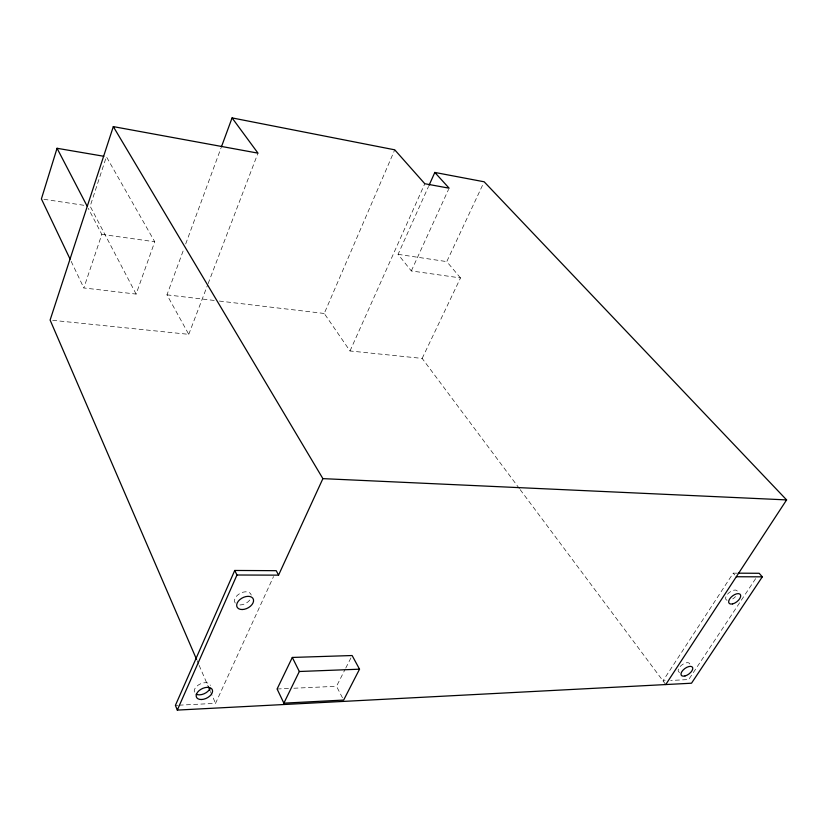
<?xml version="1.0" encoding="UTF-8"?>
<svg xmlns="http://www.w3.org/2000/svg" width="828" height="828" viewBox="0 0 828 828"><rect width="100%" height="100%" fill="white"/><g stroke="black" fill="none" stroke-linecap="round" stroke-linejoin="round"><path stroke-width="0.62" stroke-dasharray="4.14 3.1" d="M136.113 294.085L90.159 206.224L106.388 156.709L154.743 241.766L136.113 294.085L83.835 287.958L101.813 234.376L88.265 208.325M52.671 320.322L188.753 334.346L166.966 294.851L183.909 248.804M185.7 243.949L220.931 148.212M188.753 334.346L207.673 284.811M208.138 283.611L257.974 153.139M519.425 488.623L422.166 358.41L350.016 350.969L324.245 313.47L394.739 149.827M350.016 350.969L424.795 183.723M422.166 358.41L460.503 277.939L411.319 270.932L398.061 254.341L428.521 186.486M411.319 270.932L448.579 189.353M179.158 705.177L215.539 703.355L273.54 576.547M460.503 277.939L446.768 261.607L483.614 182.947M342.461 697.776L336.499 686.298L345.183 669.2M345.762 668.061L352.128 655.528M736.93 573.173L733.215 573.152L662.99 680.854L665.557 680.72M755.622 578.658L688.71 679.56L670.701 680.461M175.401 705.373L177.906 705.249M277.101 689L288.724 688.472M293.888 688.234L336.499 686.298M166.966 294.851L214.276 300.45M219.389 301.061L324.245 313.47M101.813 234.376L154.743 241.766M43.905 199.289L87.664 205.851M398.061 254.341L446.768 261.607M733.215 573.152L734.767 574.953M520.191 489.659L665.753 684.559M71.167 261.358L83.835 287.958M197.095 660.63L198.637 664.191M199.144 665.381L208.366 686.743M210.416 691.483L215.539 703.355M249.777 600.052A9.025 5.744 -27.6 0 1 238.05 604.761M235.266 603.095A9.025 5.744 -27.6 0 1 240.451 593.179A9.025 5.744 -27.6 0 1 251.246 595.063M194.332 692.115A8.746 5.268 -26.1 0 1 200.883 683.659A8.746 5.268 -26.1 0 1 210.436 685.439M680.13 666.54A6.872 3.426 -36.3 0 1 686.629 662.752A6.872 3.426 -36.3 0 1 689.952 664.967M679.674 672.398A6.872 3.426 -36.3 0 1 678.453 669.086M735.533 596.584A7.121 3.633 -37.9 0 1 732.718 598.923M727.036 600.321A7.121 3.633 -37.9 0 1 729.054 592.662A7.121 3.633 -37.9 0 1 737.582 591.544"/><path stroke-width="1.24" d="M103.862 156.275L57.049 148.284L41.4 198.906L70.059 259.04M221.376 146.991L232.078 117.907L257.974 153.139L113.312 126.612L50.104 320.053L196.588 659.44M234.738 570.461L236.963 575.005L278.55 575.149L276.231 570.678L234.738 570.461L175.401 705.373L177.306 710.093L691.504 683.214L762.298 576.837L759.183 573.286L738.162 573.173M177.306 710.093L236.963 575.005M429.049 185.317L434.824 172.441L484.152 181.787L786.6 499.905L665.753 684.559M278.55 575.149L322.889 478.636L113.312 126.612M292.315 657.442L277.101 689L283.869 703.158L343.651 700.064L359.528 669.19L352.128 655.528L292.315 657.442L299.322 671.498L283.869 703.158M299.322 671.498L359.528 669.19M736.309 576.743L762.298 576.837M322.889 478.636L786.6 499.905M232.078 117.907L394.739 149.827L424.795 183.723L449.118 188.184L434.824 172.441M57.049 148.284L87.085 206.058M208.366 686.743L209.908 690.293M210.095 688.43A8.746 5.268 -26.1 0 1 196.174 694.206M242.118 609.532A9.056 5.744 -27.6 0 0 253.471 599.596A9.056 5.744 -27.6 0 0 239.778 599.669A9.056 5.744 -27.6 0 0 242.118 609.532M201.587 699.515A8.777 5.268 -26.1 0 0 212.444 690.086A8.777 5.268 -26.1 0 0 199.062 690.655A8.777 5.268 -26.1 0 0 201.587 699.515M732.604 603.902A7.131 3.633 -37.9 0 0 740.636 595.135A7.131 3.633 -37.9 0 0 730.782 597.516A7.131 3.633 -37.9 0 0 732.604 603.902M685.004 675.958A6.893 3.415 -36.3 0 0 692.674 667.647A6.893 3.415 -36.3 0 0 682.965 670.204A6.893 3.415 -36.3 0 0 685.004 675.958"/></g></svg>
